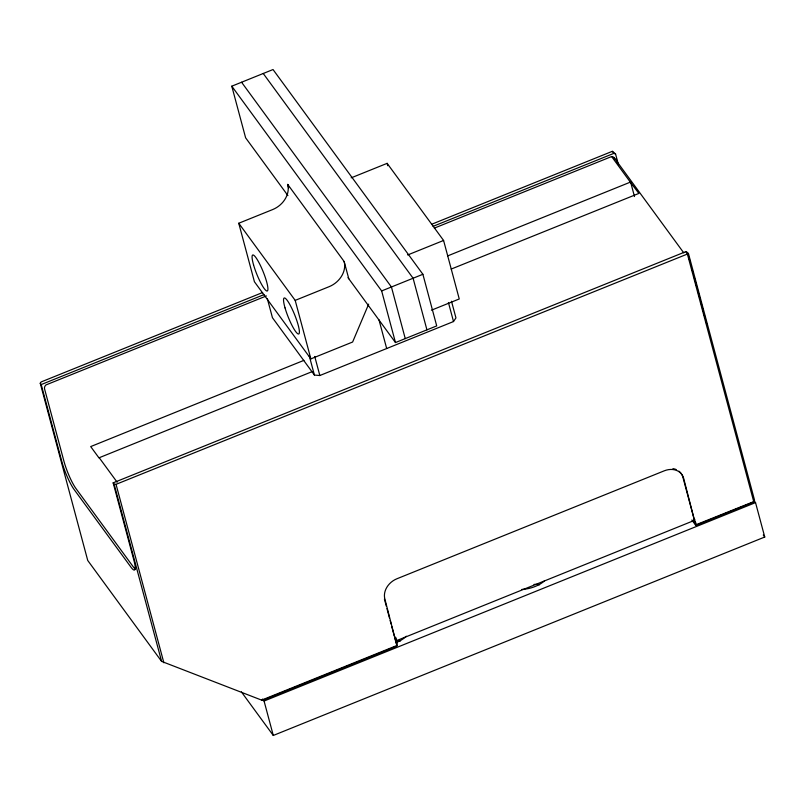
<?xml version="1.0" encoding="UTF-8"?>
<svg xmlns="http://www.w3.org/2000/svg" width="805" height="805" viewBox="0 0 805 805"><rect width="100%" height="100%" fill="white"/><g stroke="black" fill="none" stroke-linecap="round" stroke-linejoin="round"><path stroke-width="1.21" d="M691.867 520.03L695.802 525.403L752.816 502.38L754.275 501.424L754.537 500.167L688.476 253.615L685.79 251.643L113.153 482.849L133.902 560.28A21.534 3.794 68 0 1 131.014 567.243L74.07 489.44A21.534 3.794 68 0 1 61.965 462L41.216 384.569L40.25 383.24L41.105 381.962L262.611 292.527M695.802 525.403L683.646 478.25A17.227 13.927 -36.2 0 0 664.226 470.834L396.875 578.785A17.227 13.927 -36.2 0 0 384.84 598.9L396.996 646.053L263.316 700.028L261.635 700.119L161.604 661.398L87.735 560.471L40.25 383.24M368.66 304.129L352.62 342.024L310.871 358.879L254.42 281.75L238.753 223.247L272.664 209.562A21.544 17.408 -36.2 0 0 287.717 184.415L344.158 261.534L348.776 278.741M267.341 298.675L272.452 317.733L314.413 375.06L319.837 375.522L453.517 321.547L455.952 317.915L451.484 301.241M312.149 371.628L98.934 457.844L90.693 446.584L303.908 360.368M287.908 195.585L245.616 137.806L231.79 86.185L273.026 69.542L422.887 274.284L436.713 325.904L395.476 342.558L348.002 277.685M431.43 310.197L459.252 298.967L443.585 240.464L387.135 163.345L353.214 177.03A21.544 17.408 -36.2 0 1 351.141 177.774M431.661 224.273L612.353 151.31L615.573 154.017L618.492 164.904M41.216 384.569L263.98 294.63M433.09 226.346L613.853 153.363L615.573 154.017M266.385 295.938L45.955 384.941A4.307 3.482 -36.2 0 0 44.567 388.936L63.927 461.205A21.534 3.794 68 0 0 76.032 488.645L132.986 566.448A21.534 3.794 68 0 0 135.512 569.065M434.338 228.127L611.619 156.552A4.307 3.482 -36.2 0 1 614.668 158.756M238.753 223.247L295.194 300.376L329.114 286.681A21.544 17.408 -36.2 0 0 344.158 261.534M443.585 240.464L409.665 254.159A21.544 17.408 -36.2 0 1 407.582 254.893M447.61 255.93L630.345 182.141L638.878 193.421L451.203 269.071M231.79 86.185L381.651 290.937L422.887 274.284M113.153 482.849L114.119 484.167L116.041 484.338L688.476 253.615M396.533 644.332L397.318 644.01L395.476 637.127A8.614 1.519 68 0 1 395.577 641.042L694.383 520.392A8.614 1.519 68 0 0 694.806 519.376M692.944 520.402L695.339 523.683L696.134 523.361L693.729 520.09M261.635 700.119L397.288 645.348M696.094 524.709L754.275 501.424M262.581 699.022L264.07 701.044L755.533 502.612L764.75 537.026L273.287 735.458L241.389 691.877M612.353 151.31L613.853 153.363M685.79 251.643L687.289 253.686L753.681 501.455M614.054 157.609L683.767 252.851M611.619 156.552L630.345 182.141M754.044 500.589L755.533 502.612M763.271 535.003L764.75 537.026M263.235 73.486L413.096 278.238L426.932 329.859M241.57 82.241L391.431 286.993L405.257 338.603M99.156 457.632L117.168 482.235M687.51 252.297L688.154 254.712M688.798 257.137L689.774 260.76M692.048 269.232L693.014 272.855M694.313 277.695L696.909 287.375M697.553 289.79L700.149 299.47M700.793 301.895L701.769 305.518M702.413 307.943L703.389 311.565M704.033 313.99L705.009 317.613M705.653 320.038L706.629 323.67M630.637 182.161L634.481 196.531M616.228 158.766L617.204 162.409M695.339 523.683L682.892 477.224A17.227 13.927 -36.2 0 0 678.947 471.197M448.415 302.489L453.517 321.547M387.135 163.345L387.769 165.729M381.651 290.937L395.476 342.558M378.964 319.756L386.682 348.535M287.717 184.415L288.633 187.857M384.408 599.061L386.32 606.215M386.964 608.59L389.509 618.119M390.153 620.504L391.109 624.076M391.743 626.461L394.299 635.99M394.943 638.375L396.211 643.135M314.735 356.464L319.837 375.522M295.194 300.376L310.871 358.879M309.301 356.001L314.413 375.06M264.07 701.044L273.287 735.458M116.041 484.338L163.858 662.777M114.119 484.167L161.604 661.398M672.95 468.621A17.227 13.927 -36.2 0 1 676.2 469.567M396.09 640.488A13.786 7.748 -15 0 1 400.528 640.931M534.007 584.42A13.786 7.748 -15 0 1 539.541 584.802M544.411 580.969A23.265 13.071 -15 0 1 521.892 589.401M406.354 636.202A23.265 13.071 -15 0 1 396.13 642.621M285.03 307.902A19.38 3.411 68 0 0 298.685 333.995A19.38 3.411 68 0 0 290.686 306.111A19.38 3.411 68 0 0 285.03 307.902M253.565 264.905A19.38 3.411 68 0 0 267.21 290.997A19.38 3.411 68 0 0 259.22 263.114A19.38 3.411 68 0 0 253.565 264.905"/></g></svg>
